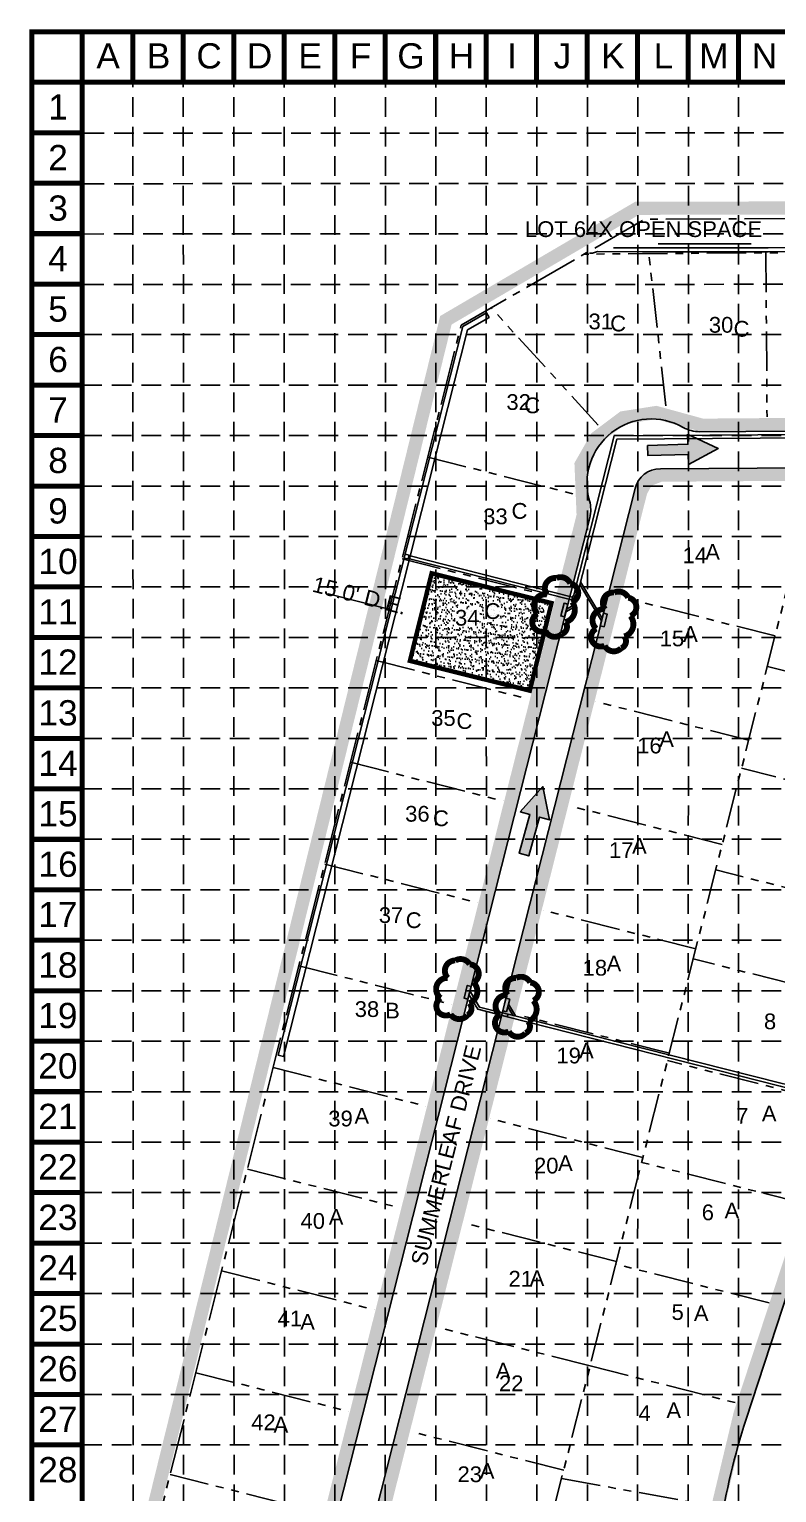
# Model space of a CAD drawing. Header units: inches. Extents: x 2374673 to 2376216, y 6907678 to 6910144.
# Drawn here: x 2374673 to 2375243, y 6909028 to 6910144 of the extents above; entities that cross this region are included whole.
import ezdxf
from ezdxf.enums import TextEntityAlignment as Align

# ---------------------------------------------------------------- set-up
doc = ezdxf.new("R2010")
doc.units = ezdxf.units.IN
doc.header["$LTSCALE"] = 60
doc.header["$MEASUREMENT"] = 0
for name, pattern in [('ACAD_ISO02W100', [15, 12, -3]), ('DASHED', [0.75, 0.5, -0.25]), ('HIDDEN', [0.375, 0.25, -0.125]), ('LEADER_LINE', [2, 1, 1]), ('LONG_SHORT_DASH', [0.9999999999999999, 0.7, -0.1, 0.1, -0.1]), ('LONG_TWO_SHORT', [0.9999999999999999, 0.5, -0.1, 0.1, -0.1, 0.1, -0.1])]:
    doc.linetypes.add(name, pattern=pattern)
for name, color, linetype in [('ARROWS', 252, 'Continuous'), ('BASE', 7, 'Continuous'), ('BOUNDARY', 13, 'Continuous'), ('CONTOURS', 1, 'Continuous'), ('CURB', 5, 'Continuous'), ('Erosion Blanket', 84, 'Continuous'), ('GRADING_PAD-TEXT', 11, 'Continuous'), ('GRID', 254, 'DASHED'), ('Inlet Protection', 5, 'Continuous'), ('LEGEND', 7, 'Continuous'), ('Limits of Disturbance', 1, 'Continuous'), ('LOT__40', 4, 'Continuous'), ('LOT_LINES', 13, 'LONG_TWO_SHORT'), ('SD_INLETS', 5, 'Continuous'), ('SD_PIPE', 1, 'Continuous')]:
    doc.layers.add(name, color=color, linetype=linetype)
doc.styles.get("Standard").update_dxf_attribs({"font": 'ARIAL.TTF'})

# ---------------------------------------------------------------- blocks, each defined once
blk = doc.blocks.new('arrow')
blk.add_lwpolyline([(-67.00679329302966, -25.35842018353742), (-59.3270347441985, -25.41938721699262), (-59.57091179542658, -56.1384215279777), (-51.89114823905948, -56.19938584448118), (-51.64727869913713, -25.48035696739953), (-43.96752265407486, -25.54132400085473), (-55.30425519266737, -2.410587189246144), (-67.00678578172392, -25.35840795725562)], close=True)
at = {"color": 254}
for points in [[(-43.96751955730906, -25.54132267721434), (-67.00679354271597, -25.35841771446121), (-55.30425158724847, -2.410596210431322), (-67.00679354271597, -25.35841771446121)], [(-59.57090883123692, -56.13841801592571), (-51.89115083610795, -56.19938633684342), (-59.32703554756517, -25.41938603537892), (-51.64727755243712, -25.48035435629663)]]:
    blk.add_solid(points, dxfattribs=at)
blk = doc.blocks.new('washout')
at = {"layer": 'BASE'}
h = blk.add_hatch(dxfattribs=at)
h.set_pattern_fill('AR-SAND', color=30, scale=1.29438, style=0)
h.set_pattern_definition([(37.50000000000001, (1095.310110482622, -97.07849999999996), (-0.0815373428699146, 2.494042150135252), [0, -1.9674576, 0, -2.200446, 0, -2.1033675]), (7.499999999999999, (1095.310110482622, -97.07849999999996), (2.29076357176444, 3.652929423912071), [0, -1.0613916, 0, -1.7733006, 0, -0.6795494999999999]), (327.5, (1093.718023082621, -97.07849999999996), (4.0308829430139, 0.007324965717175819), [0, -0.6471899999999999, 0, -2.329884, 0, -3.041793]), (317.5, (1093.718023082621, -97.07849999999996), (3.891070154426286, 1.136045697739593), [0, -0.323595, 0, -1.5273684, 0, -1.747413])])
h.paths.add_polyline_path([(44.3144205259029, 0), (44.3144205259029, 32.35950000000003), (0, 32.35950000000003), (0, 0)])
at = {"layer": 'BASE', "color": 30, "linetype": 'ACAD_ISO02W100', "const_width": 1.617975}
blk.add_lwpolyline([(0, 0), (44.3144205259029, 0), (44.3144205259029, 32.35950000000003), (0, 32.35950000000003)], close=True, dxfattribs=at)

msp = doc.modelspace()

# ---------------------------------------------------------------- linework, layer by layer
at = {"layer": 'BASE', "color": 9}
msp.add_line((2374713.603201682, 6910103.21290342), (2376175.526611683, 6910103.21290342), dxfattribs=at)
at = {"layer": 'BASE', "const_width": 3.847166868422486}
for points in [[(2374713.603201682, 6910141.684572104), (2374675.131532998, 6910141.684572104)], [(2374713.603201682, 6910141.684572104), (2374713.603201682, 6910103.21290342)], [(2374752.074870367, 6910141.684572104), (2374752.074870367, 6910103.21290342)], [(2374790.546539051, 6910141.684572104), (2374790.546539051, 6910103.21290342)], [(2374829.018207735, 6910141.684572104), (2374829.018207735, 6910103.21290342)], [(2374867.489876419, 6910141.684572104), (2374867.489876419, 6910103.21290342)], [(2374905.961545103, 6910141.684572104), (2374905.961545103, 6910103.21290342)], [(2374944.433213788, 6910141.684572104), (2374944.433213788, 6910103.21290342)], [(2374982.904882472, 6910141.684572104), (2374982.904882472, 6910103.21290342)], [(2375021.376551156, 6910141.684572104), (2375021.376551156, 6910103.21290342)], [(2375059.84821984, 6910141.684572104), (2375059.84821984, 6910103.21290342)], [(2375098.319888525, 6910141.684572104), (2375098.319888525, 6910103.21290342)], [(2375136.791557209, 6910141.684572104), (2375136.791557209, 6910103.21290342)], [(2375175.263225893, 6910141.684572104), (2375175.263225893, 6910103.21290342)], [(2375213.734894577, 6910141.684572104), (2375213.734894577, 6910103.21290342)], [(2374713.603201682, 6910103.21290342), (2374675.131532998, 6910103.21290342)], [(2374713.603201682, 6910064.741234737), (2374675.131532998, 6910064.741234737)], [(2374713.603201682, 6910026.269566053), (2374675.131532998, 6910026.269566053)], [(2374713.603201682, 6909987.797897368), (2374675.131532998, 6909987.797897368)], [(2374713.603201682, 6909949.326228684), (2374675.131532998, 6909949.326228684)], [(2374713.603201682, 6909910.85456), (2374675.131532998, 6909910.85456)], [(2374713.603201682, 6909872.382891315), (2374675.131532998, 6909872.382891315)], [(2374713.603201682, 6909833.911222631), (2374675.131532998, 6909833.911222631)], [(2374713.603201682, 6909795.439553947), (2374675.131532998, 6909795.439553947)], [(2374713.603201682, 6909756.967885262), (2374675.131532998, 6909756.967885262)], [(2374713.603201682, 6909718.496216578), (2374675.131532998, 6909718.496216578)], [(2374713.603201682, 6909680.024547894), (2374675.131532998, 6909680.024547894)], [(2374713.603201682, 6909641.55287921), (2374675.131532998, 6909641.55287921)], [(2374713.603201682, 6909603.081210526), (2374675.131532998, 6909603.081210526)], [(2374713.603201682, 6909564.609541842), (2374675.131532998, 6909564.609541842)], [(2374713.603201682, 6909526.137873157), (2374675.131532998, 6909526.137873157)], [(2374713.603201682, 6909487.666204473), (2374675.131532998, 6909487.666204473)], [(2374713.603201682, 6909449.194535789), (2374675.131532998, 6909449.194535789)], [(2374713.603201682, 6909410.722867104), (2374675.131532998, 6909410.722867104)], [(2374713.603201682, 6909372.25119842), (2374675.131532998, 6909372.25119842)], [(2374713.603201682, 6909333.779529736), (2374675.131532998, 6909333.779529736)], [(2374713.603201682, 6909295.307861052), (2374675.131532998, 6909295.307861052)], [(2374713.603201682, 6909256.836192368), (2374675.131532998, 6909256.836192368)], [(2374713.603201682, 6909218.364523684), (2374675.131532998, 6909218.364523684)], [(2374713.603201682, 6909179.892854999), (2374675.131532998, 6909179.892854999)], [(2374713.603201682, 6909141.421186315), (2374675.131532998, 6909141.421186315)], [(2374713.603201682, 6909102.949517631), (2374675.131532998, 6909102.949517631)], [(2374713.603201682, 6909064.477848946), (2374675.131532998, 6909064.477848946)]]:
    msp.add_lwpolyline(points, dxfattribs=at)
for points in [[(2376213.998280367, 6907679.497776315), (2376213.998280367, 6910141.684572104), (2374675.131532998, 6910141.684572104), (2374675.131532998, 6907679.497776315)], [(2376175.526611683, 6907717.969444999), (2376175.526611683, 6910103.21290342), (2374713.603201682, 6910103.21290342), (2374713.603201682, 6907717.969444999)]]:
    msp.add_lwpolyline(points, close=True, dxfattribs=at)
at = {"layer": 'BOUNDARY', "color": 250, "linetype": 'LONG_SHORT_DASH', "flags": 128}
msp.add_lwpolyline([(2375316.2106, 6909999.406900001), (2375481.9536, 6910001.167400001), (2375631.3625, 6910000.9885), (2376062.879, 6910004.0162), (2376169.0143, 6909200.593699999), (2375755.3171, 6909180.656599999), (2375806.3723, 6908882.9153), (2375905.722533775, 6908301.85970189), (2375500.0318, 6908055.7405), (2375186.512956716, 6908394.396940807), (2375107.090558992, 6908202.157291575), (2375041.699432804, 6908030.883430228), (2374759.334223858, 6908266.658636075), (2374818.9996, 6908352.1613), (2374966.8046, 6908673.7732), (2374727.7467, 6908833.7321), (2375002.3856, 6909918.049), (2375142.4075, 6909998.9094), (2375316.2106, 6909999.406900001)], close=True, dxfattribs=at)
at = {"layer": 'CONTOURS', "color": 250, "linetype": 'Continuous', "flags": 128}
for points in [[(2375490.121715936, 6909974.496867989), (2375490.114699691, 6909975.496843374), (2375466.175946683, 6909978.870817593), (2375461.174783578, 6909979.01909494), (2375401.179163014, 6909978.1843769), (2375396.179366469, 6909978.13783668), (2375236.183305136, 6909977.015238022), (2375231.183270632, 6909977.002612715), (2375146.181351104, 6909976.97801564), (2375141.181078815, 6909976.999293899), (2375118.337808816, 6909977.117890737)], [(2375223.300832654, 6909980.000265797), (2375152.518273816, 6909979.979783233)], [(2375469.866278983, 6909974.354747384), (2375469.859262737, 6909975.354722769), (2375466.1969943, 6909975.870889977), (2375461.195830975, 6909976.019167029), (2375401.200210611, 6909975.184449256), (2375396.200414077, 6909975.137909051), (2375236.204352377, 6909974.015309904), (2375231.204317897, 6909974.002684629), (2375146.202398476, 6909973.978087695), (2375140.428531563, 6909974.003382191), (2375106.199991034, 6909974.181088239), (2375102.364916679, 6909972.853116742), (2375101.20923522, 6909972.845769376), (2375100.127108477, 6909972.860530005)]]:
    msp.add_lwpolyline(points, dxfattribs=at)
at = {"layer": 'CURB', "color": 250, "linetype": 'Continuous', "flags": 128}
msp.add_lwpolyline([(2375907.040849143, 6909349.155400082), (2375907.04084973, 6909349.155400109, -0.1322416958744069), (2375919.739036469, 6909346.385059814), (2375919.739037483, 6909346.385059289, 0.3517431399492991), (2375979.883068895, 6909358.495089144), (2375979.883070023, 6909358.495090496, 0.3517431326758563), (2375981.060634537, 6909419.834881593), (2375981.0606339, 6909419.834882418, -0.1322417024432699), (2375976.067713008, 6909431.834451969), (2375931.254458064, 6909771.061620692, -0.1322416995383027), (2375932.960097437, 6909783.946094451), (2375932.960097902, 6909783.946095569, 0.3057708478535474), (2375922.130015464, 6909837.672273421), (2375922.130014634, 6909837.672274239, 0.3401045557971282), (2375862.830229079, 6909844.98707202), (2375862.830228166, 6909844.987071482, -0.1322417079755595), (2375850.304128865, 6909841.520722941), (2375184.116564108, 6909836.84647273, -0.1322416964536703), (2375171.543058749, 6909840.136711392), (2375171.543058543, 6909840.136711509, 0.6722908400930152), (2375100.122037898, 6909784.146671207), (2375100.122038615, 6909784.146668692, -0.132241740093003), (2375100.315576283, 6909771.151262617), (2374893.317474054, 6908953.890705164, -0.1322416996970109)], format="xyb", dxfattribs=at)
msp.add_lwpolyline([(2375165.679864558, 6908773.841207599), (2375165.679864558, 6908773.841207599, -0.01443273699348556), (2375163.270491395, 6908760.434317139), (2375163.270491184, 6908760.434316134, -0.5948774891618012), (2375129.595627358, 6908750.354842885), (2375129.595626632, 6908750.354843607, 0.04830064058006316), (2375090.217977818, 6908782.58624329), (2375090.217977818, 6908782.58624329), (2374921.169835092, 6908895.627980981, -0.3174236008509871), (2374912.899398525, 6908917.163995485), (2375134.87205128, 6909793.546396961, -0.3413280923575126), (2375154.119507998, 6909808.635311643), (2375375.247614678, 6909810.186838799, -0.414213562373095), (2375395.387447295, 6909790.327655982), (2375395.990772453, 6909704.340021816), (2375395.990772453, 6909704.340021814, -0.08099718931969772), (2375371.898673895, 6909549.774109456), (2375371.898673895, 6909549.774109456), (2375219.487384618, 6909084.042365358), (2375219.487384616, 6909084.042365352, 0.04185357609592875), (2375199.685911476, 6909000.455321478), (2375199.685911476, 6909000.455321478), (2375165.67986456, 6908773.841207613)], format="xyb", close=True, dxfattribs=at)
at = {"layer": 'Erosion Blanket', "const_width": 10, "flags": 128}
msp.add_lwpolyline([(2374889.003213586, 6908956.55921872), (2375095.301363797, 6909772.990638279), (2375093.707984373, 6909811.762751818), (2375105.464212764, 6909832.384454214), (2375125.66454328, 6909847.522317014), (2375150.920011563, 6909851.472915894), (2375186.051196988, 6909841.818892691), (2375486.019027964, 6909844.234324673), (2375508.152443162, 6909844.430795218)], dxfattribs=at)
msp.add_lwpolyline([(2374923.147636119, 6908900.942645304), (2374924.866382959, 6908899.008758772), (2374934.709747219, 6908892.827641362), (2374943.833259861, 6908886.634966861), (2375123.901311227, 6908762.715986665), (2375135.204599273, 6908753.258434006), (2375144.146126956, 6908749.055505309), (2375153.629565407, 6908753.098560916), (2375158.692791394, 6908762.9452023), (2375194.61257831, 6909003.442483836), (2375214.893791031, 6909088.259973405), (2375337.195772108, 6909460.745010716), (2375367.203069892, 6909552.294505691), (2375385.332815979, 6909627.348179694), (2375390.933908625, 6909705.058058406), (2375390.323247982, 6909790.2010727), (2375384.734287667, 6909802.268601704), (2375374.009307381, 6909805.256109683), (2375154.143167404, 6909803.695902421), (2375143.85090691, 6909799.664403904), (2375139.272974148, 6909791.281660693), (2374917.991395596, 6908916.080508104), (2374918.743600097, 6908906.632586353)], close=True, dxfattribs=at)
at = {"layer": 'GRADING_PAD-TEXT', "color": 250, "linetype": 'LEADER_LINE', "flags": 128}
msp.add_lwpolyline([(2374948.147858647, 6909701.268460158), (2374901.025456422, 6909713.386614963)], dxfattribs=at)
at = {"layer": 'GRID', "linetype": 'HIDDEN'}
for p, q in [((2374752.42605809, 6907871.861533111), (2374752.217854384, 6910101.767438249)), ((2374791.060924242, 6907871.855458902), (2374790.582588208, 6910101.750113076)), ((2374829.417451289, 6907871.849428454), (2374829.062941225, 6910101.648732219)), ((2374906.21502425, 6907871.83735427), (2374906.052579832, 6910101.886737953)), ((2374944.449614846, 6907871.831342992), (2374944.570229363, 6910101.815236322)), ((2374983.211285724, 6907871.825248847), (2374983.004255348, 6910101.673442128)), ((2375021.819640948, 6907871.819178807), (2375021.426647996, 6910101.706333169)), ((2375059.985483648, 6907871.813178338), (2375059.994116148, 6910101.683143646)), ((2375098.563101468, 6907871.80711313), (2375098.521954769, 6910101.674072003)), ((2375136.796854585, 6907871.801101984), (2375136.873642748, 6910101.669235724)), ((2375175.279397347, 6907871.795051724), (2375175.513815295, 6910101.618259318)), ((2375213.734894577, 6907871.789005715), (2375213.734894577, 6910103.21290342)), ((2374868.094045805, 6907871.843347684), (2374867.484667297, 6910101.589198206)), ((2374715.352948293, 6910064.482732995), (2376174.894515389, 6910064.673042962)), ((2374715.324269654, 6910025.902940325), (2376174.894515389, 6910026.201374278)), ((2374715.107568972, 6909987.548932374), (2376175.526611683, 6909987.797897368)), ((2374715.055337982, 6909949.111933008), (2376175.526611683, 6909949.326228684)), ((2374713.603201682, 6909910.85456), (2376175.526611683, 6909910.85456)), ((2374713.603201682, 6909872.382891315), (2376175.526611683, 6909872.382891315)), ((2374713.603201682, 6909833.911222631), (2376175.526611683, 6909833.911222631)), ((2374713.603201682, 6909795.439553947), (2376175.526611683, 6909795.439553947)), ((2374713.603201682, 6909756.967885262), (2376175.526611683, 6909756.967885262)), ((2374713.603201682, 6909718.496216578), (2376175.526611683, 6909718.496216578)), ((2374713.603201682, 6909680.024547894), (2376175.526611683, 6909680.024547894)), ((2374713.603201682, 6909641.55287921), (2376175.526611683, 6909641.55287921)), ((2374713.603201682, 6909603.081210526), (2376175.526611683, 6909603.081210526)), ((2374713.603201682, 6909564.609541842), (2376175.526611683, 6909564.609541842)), ((2374713.603201682, 6909526.137873157), (2376175.526611683, 6909526.137873157)), ((2374713.603201682, 6909487.666204473), (2376175.526611683, 6909487.666204473)), ((2374713.603201682, 6909449.194535789), (2376175.526611683, 6909449.194535789)), ((2374713.603201682, 6909410.722867104), (2376175.526611683, 6909410.722867104)), ((2374713.603201682, 6909372.25119842), (2376175.526611683, 6909372.25119842)), ((2374713.603201682, 6909333.779529736), (2376175.526611683, 6909333.779529736)), ((2374713.603201682, 6909295.307861052), (2376175.526611683, 6909295.307861052)), ((2374713.603201682, 6909256.836192368), (2376175.526611683, 6909256.836192368)), ((2374713.603201682, 6909218.364523684), (2376175.526611683, 6909218.364523684)), ((2374713.603201682, 6909179.892854999), (2376175.526611683, 6909179.892854999)), ((2374713.603201682, 6909141.421186315), (2376175.526611683, 6909141.421186315)), ((2374713.603201682, 6909102.949517631), (2376175.526611683, 6909102.949517631)), ((2374713.603201682, 6909064.477848946), (2376175.526611683, 6909064.477848946))]:
    msp.add_line(p, q, dxfattribs=at)
at = {"layer": 'Inlet Protection', "color": 5, "const_width": 4.478672339035632}
for points in [[(2375086.841086534, 6909707.117009677, 0.5205670505517462), (2375086.841086534, 6909707.117009677, 0.7651954600696135), (2375085.519503879, 6909721.099313465, 0.4178788784126488), (2375074.963028045, 6909725.303147607, 0.6649002420699669), (2375067.711858329, 6909712.744388804, 0.744833174426672), (2375060.568234164, 6909698.175958557, 0.9756416855879776), (2375066.598336682, 6909685.009858247, 0.5205670505517462), (2375079.186660104, 6909682.788681931, 0.5205670505517462), (2375081.751986514, 6909691.659192969, 0.5402640007904789), (2375086.841086534, 6909707.117009677)], [(2375131.311420514, 6909696.356702545, 0.5205670505517462), (2375131.311420514, 6909696.356702545, 0.7651954600696135), (2375129.637714725, 6909710.301239428, 0.4178788784126488), (2375118.978601404, 6909714.237571066, 0.6649002420699669), (2375112.046387603, 6909701.49997723, 0.744833174426672), (2375105.27235608, 6909686.756062453, 0.9756416855879776), (2375111.632505465, 6909673.74618799, 0.5205670505517462), (2375124.272830615, 6909671.843113923, 0.5205670505517462), (2375126.613684553, 6909680.775485864, 0.5402640007904789), (2375131.311420514, 6909696.356702545)], [(2375011.785048167, 6909417.114580436, 0.5205670505517462), (2375011.785048167, 6909417.114580436, 0.7651954600696135), (2375008.834018528, 6909430.845670124, 0.4178788784126488), (2374997.857641663, 6909433.783450654, 0.6649002420699669), (2374992.128165116, 6909420.461476948, 0.744833174426672), (2374986.74100173, 6909405.156281859, 0.9756416855879776), (2374994.272459608, 6909392.787552096, 0.5205670505517462), (2375007.03434125, 6909392.056875858, 0.5205670505517462), (2375008.542477916, 6909401.166891745, 0.5402640007904789), (2375011.785048167, 6909417.114580436)], [(2375057.294240372, 6909403.135880896, 0.5205670505517462), (2375057.294240372, 6909403.135880896, 0.7651954600696135), (2375055.006937704, 6909416.992996269, 0.4178788784126488), (2375044.184534439, 6909420.455219701, 0.6649002420699669), (2375037.821047675, 6909407.424182861, 0.744833174426672), (2375031.70410713, 6909392.395757646, 0.9756416855879776), (2375038.63205313, 6909379.679158337, 0.5205670505517462), (2375051.344032636, 6909378.335622778, 0.5205670505517462), (2375053.288514995, 6909387.362574313, 0.5402640007904789), (2375057.294240372, 6909403.135880896)]]:
    msp.add_lwpolyline(points, format="xyb", close=True, dxfattribs=at)
at = {"layer": 'Limits of Disturbance', "linetype": 'HIDDEN', "ltscale": 3, "const_width": 10, "flags": 128}
msp.add_lwpolyline([(2375917.522312148, 6908306.419416187), (2375876.018012858, 6908506.290144158), (2375764.627933883, 6909176.839034949), (2376167.489027564, 6909198.624924407), (2376072.298000696, 6910009.388960879), (2375136.297060324, 6910007.116585409), (2374990.698905535, 6909921.795548658), (2374722.351437264, 6908831.265440692), (2374961.439618012, 6908667.073618735), (2374810.13191103, 6908351.937565402), (2374748.375123005, 6908264.985262657), (2375048.839044228, 6908015.204315208), (2375191.425085287, 6908385.265542546), (2375493.491401754, 6908041.15970348)], close=True, dxfattribs=at)
at = {"layer": 'LOT_LINES', "color": 250, "linetype": 'LONG_TWO_SHORT', "flags": 128}
for points in [[(2375399.544191696, 6909974.361350554), (2375096.213411205, 6909972.233055103)], [(2375158.35968638, 6909856.547914404), (2375145.358055071, 6909972.577874451)], [(2375234.548253031, 6909973.203670133), (2375235.425283654, 6909848.2067469)], [(2375106.789682074, 6909841.898729825), (2375025.228317513, 6909931.240302755)], [(2374976.92183482, 6909817.514112471), (2375087.799707369, 6909789.430646325)], [(2375027.862531685, 6908837.515798734), (2375271.252453506, 6909798.45689455)], [(2374957.27946268, 6909739.962986001), (2375073.606152385, 6909710.499427791)], [(2375241.54216518, 6909681.156076145), (2375125.215475476, 6909710.619634355)], [(2374937.63709054, 6909662.411859531), (2375053.963780244, 6909632.948301321)], [(2375378.365485179, 6909621.801534087), (2375235.663335083, 6909657.94554469)], [(2375221.408733737, 6909601.666171514), (2375105.082044032, 6909631.129729724)], [(2374917.994718399, 6909584.860733061), (2375034.321408104, 6909555.397174851)], [(2375358.53277657, 6909544.298616585), (2375216.020962943, 6909580.39441822)], [(2375201.275302293, 6909522.176266883), (2375084.948612589, 6909551.639825094)], [(2374898.352346259, 6909507.309606591), (2375014.679035964, 6909477.846048381)], [(2375333.593148848, 6909468.08919423), (2375196.378590803, 6909502.84329175)], [(2375181.14187085, 6909442.686362253), (2375064.815181145, 6909472.149920463)], [(2375311.770974591, 6909401.405949669), (2375179.191515181, 6909434.986056089)], [(2374878.709974119, 6909429.758480121), (2374995.036663824, 6909400.294921911)], [(2375161.008439406, 6909363.196457622), (2375044.681749702, 6909392.660015832)], [(2375286.831346869, 6909325.196527314), (2375159.549143041, 6909357.43492962)], [(2374859.067601979, 6909352.207353652), (2374975.394291684, 6909322.743795441)], [(2375140.875007963, 6909283.706552991), (2375024.548318258, 6909313.170111201)], [(2375261.891719147, 6909248.987104959), (2375139.906770901, 6909279.88380315)], [(2374839.425229839, 6909274.656227182), (2374955.751919543, 6909245.192668972)], [(2375120.741576519, 6909204.21664836), (2375004.414886815, 6909233.68020657)], [(2375236.952091425, 6909172.777682603), (2375120.264398762, 6909202.33267668)], [(2374819.782857698, 6909197.105100712), (2374936.109547403, 6909167.641542502)], [(2375100.608145076, 6909124.726743729), (2374984.281455372, 6909154.190301939)], [(2375100.608145076, 6909124.726743729), (2375211.994838513, 6909096.514401968)], [(2374800.140485558, 6909119.553974242), (2374916.467175263, 6909090.090416032)], [(2375080.474713632, 6909045.236839098), (2374964.148023928, 6909074.700397308)], [(2374780.498113418, 6909042.002847772), (2374896.824803123, 6909012.539289562)], [(2375078.877179541, 6909038.92952715), (2375191.518489243, 6909018.397802579)]]:
    msp.add_lwpolyline(points, dxfattribs=at)
at = {"layer": 'SD_INLETS', "color": 250, "linetype": 'Continuous', "flags": 128}
for points in [[(2375081.197290476, 6909695.669310139), (2375078.289123233, 6909696.405899094), (2375080.744419751, 6909706.099789903), (2375083.652586993, 6909705.363200948), (2375081.197290476, 6909695.669310139)], [(2375111.248351983, 6909688.057890934), (2375108.34018474, 6909688.794479889), (2375110.795481258, 6909698.488370698), (2375113.7036485, 6909697.751781742), (2375111.248351983, 6909688.057890934)], [(2375007.407694021, 6909404.336558372), (2375004.499526778, 6909405.073147327), (2375006.954823297, 6909414.767038136), (2375009.862990539, 6909414.03044918), (2375007.407694021, 6909404.336558372)], [(2375036.926637055, 6909394.624253046), (2375034.018469812, 6909395.360842001), (2375036.473766331, 6909405.05473281), (2375039.381933573, 6909404.318143854), (2375036.926637055, 6909394.624253046)]]:
    msp.add_lwpolyline(points, close=True, dxfattribs=at)
at = {"layer": 'SD_PIPE', "color": 250, "linetype": 'Continuous', "flags": 128}
for points in [[(2374866.854538443, 6909360.550831376), (2374862.976982119, 6909361.532949982), (2375003.684181449, 6909917.066758867), (2375021.648571386, 6909927.44090574), (2375023.64891867, 6909923.977004653), (2375007.147065312, 6909914.447449181), (2374866.854538443, 6909360.550831376)], [(2374961.887243233, 6909739.827491795), (2374958.97907599, 6909740.564080749), (2374959.715665631, 6909743.472247818), (2374962.623832874, 6909742.735658862), (2374961.887243233, 6909739.827491795)], [(2375090.208531237, 6909706.810116882), (2375086.330975609, 6909707.79223823), (2375087.313094216, 6909711.669794554), (2375091.190649843, 6909710.687673203), (2375090.208531237, 6909706.810116882)]]:
    msp.add_lwpolyline(points, close=True, dxfattribs=at)
for points in [[(2375521.262451872, 6909874.161813439), (2375483.828881546, 6909836.199311844), (2375118.97958361, 6909833.639376779), (2375088.040135896, 6909711.485646801)], [(2375522.029143255, 6909871.378738239), (2375484.881929041, 6909833.706638929), (2375120.928768653, 6909831.15299154), (2375090.463608164, 6909710.871820956)], [(2375086.545813726, 6909708.640452377), (2374961.979318022, 6909740.191017319)], [(2375087.098255442, 6909710.821577809), (2374962.531759739, 6909742.372142753)], [(2375092.839607465, 6909720.252634073), (2375109.307409476, 6909692.613232904)], [(2375093.36045451, 6909722.30901885), (2375109.828256522, 6909694.669617683)], [(2375088.996795234, 6909707.117030316), (2375087.935379192, 6909702.926395441), (2375082.164515213, 6909699.488063155)], [(2375087.542711612, 6909707.485324793), (2375086.633848138, 6909703.896991077), (2375082.685362258, 6909701.544447933)], [(2375038.012426199, 6909392.801874948), (2375016.280145127, 6909398.306289542), (2375008.982573153, 6909410.55442502)], [(2375037.521366896, 6909390.863096786), (2375014.986019222, 6909396.570914396), (2375008.288111408, 6909407.81258253)], [(2375043.797081564, 6909391.465668008), (2375038.414708836, 6909400.499390839)], [(2375037.490675689, 6909390.741923151), (2375038.043117405, 6909392.923048583)], [(2375041.740696786, 6909391.986515054), (2375037.893861792, 6909398.443006061)]]:
    msp.add_lwpolyline(points, dxfattribs=at)
for points in [[(2375458.068023113, 6909269.714285919), (2375278.177490631, 6909328.583685166, 0.01705182360899478), (2375245.505687962, 6909338.055283152), (2375037.490675689, 6909390.741923151)], [(2375458.76781949, 6909271.852693043), (2375278.877287008, 6909330.722092291, 0.01705182360890923), (2375246.058129679, 6909340.236408584), (2375038.043117405, 6909392.923048584)]]:
    msp.add_lwpolyline(points, format="xyb", dxfattribs=at)

# ---------------------------------------------------------------- block references
at = {"layer": 'ARROWS'}
for p, rotation in [((2375202.863769609, 6909768.93726177), 272.2313178124274), ((2375118.654285866, 6909554.136352937), 344.8365100471128)]:
    msp.add_blockref('arrow', p, dxfattribs=dict(at, rotation=rotation))
at = {"layer": 'LEGEND', "xscale": 2.123456159866832, "yscale": 2.123456158093177, "zscale": 2.123456159361601, "rotation": 346.050039126428}
msp.add_blockref('washout', (2374963.290865086, 6909662.199820817), dxfattribs=at)

# ---------------------------------------------------------------- texts
at = {"layer": 'BASE'}
for s, p in [('A', (2374733.305242262, 6910123.341394936)), ('B', (2374771.776910946, 6910123.341394936)), ('C', (2374810.24857963, 6910123.341394936)), ('D', (2374848.720248315, 6910123.341394936)), ('E', (2374887.191916998, 6910123.341394936)), ('F', (2374925.663585683, 6910123.341394936)), ('G', (2374964.135254367, 6910123.341394936)), ('H', (2375002.606923051, 6910123.341394936)), ('I', (2375041.078591736, 6910123.341394936)), ('J', (2375079.550260419, 6910123.341394936)), ('K', (2375118.021929104, 6910123.341394936)), ('L', (2375156.493597788, 6910123.341394936)), ('M', (2375194.965266472, 6910123.341394936)), ('N', (2375233.436935157, 6910123.341394936)), ('1', (2374695.075930342, 6910084.410543449)), ('1', (2374695.121307324, 6910084.24726925)), ('2', (2374695.121307324, 6910045.775622362)), ('3', (2374695.121334174, 6910007.303939061)), ('4', (2374695.121361024, 6909968.832267897)), ('5', (2374695.121361024, 6909930.360608871)), ('6', (2374695.121361024, 6909891.888961983)), ('7', (2374695.121387875, 6909853.417278682)), ('8', (2374695.121414725, 6909814.945607519)), ('9', (2374695.121280474, 6909776.473887805)), ('10', (2374695.121280474, 6909738.002240917)), ('11', (2374695.121307324, 6909699.530557616)), ('12', (2374695.075957192, 6909661.22216065)), ('13', (2374695.121334174, 6909622.587227426)), ('14', (2374695.121334174, 6909584.115580537)), ('15', (2374695.121361024, 6909545.643897236)), ('16', (2374695.121387875, 6909507.172226073)), ('17', (2374694.985713383, 6909468.807680844)), ('18', (2374694.985713383, 6909430.336033956)), ('19', (2374694.985740234, 6909391.864350655)), ('20', (2374694.985767084, 6909353.392679491)), ('21', (2374694.985767084, 6909314.921020465)), ('22', (2374694.985767084, 6909276.449373577)), ('23', (2374694.985793934, 6909237.977690276)), ('24', (2374694.985820785, 6909199.506019113)), ('25', (2374694.985686533, 6909161.034299399)), ('26', (2374694.985686533, 6909122.562652511)), ('27', (2374694.985713384, 6909084.09096921)), ('28', (2374694.985740234, 6909045.619298046))]:
    msp.add_text(s, height=19.23583434211243, dxfattribs=at).set_placement(p, align=Align.MIDDLE_CENTER)
at = {"layer": 'GRADING_PAD-TEXT', "color": 250, "linetype": 'Continuous'}
for s, p in [('C', (2375121.951615008, 6909913.329058428, 100)), ('C', (2375215.995156858, 6909909.295534262, 100)), ('C', (2375056.472290363, 6909850.908064719, 100)), ('C', (2375046.76601766, 6909770.488995928, 100)), ('A', (2375193.941090482, 6909739.219924009, 100)), ('C', (2375026.201020564, 6909694.105457759, 100)), ('A', (2375177.059339616, 6909676.624360492, 100)), ('C', (2375004.789757318, 6909610.291702914, 100)), ('A', (2375158.892023218, 6909596.516928106, 100)), ('C', (2374986.916201094, 6909536.193922177, 100)), ('A', (2375138.150967625, 6909515.140003474, 100)), ('C', (2374966.109203189, 6909458.498302553, 100)), ('A', (2375118.748867108, 6909425.442240652, 100)), ('B', (2374949.995421808, 6909389.593985476, 100)), ('A', (2375097.784363039, 6909359.084170154, 100)), ('A', (2374926.587623903, 6909309.296679704, 100)), ('A', (2375237.063531036, 6909311.135187882, 100)), ('A', (2375081.765876727, 6909273.374830647, 100)), ('A', (2374907.043086932, 6909232.288584927, 100)), ('A', (2375208.612320276, 6909237.124255945, 100)), ('A', (2375060.132967576, 6909185.622732973, 100)), ('A', (2375185.271167431, 6909158.960657442, 100)), ('A', (2374885.278194745, 6909152.294069407, 100)), ('A', (2375034.265461294, 6909115.194167091, 100)), ('A', (2375164.330710832, 6909084.946644936, 100)), ('A', (2374864.983281493, 6909073.954457961, 100)), ('A', (2375022.136689778, 6909038.785138498, 100))]:
    msp.add_text(s, height=12, dxfattribs=at).set_placement(p, align=Align.CENTER)
msp.add_text("15.0' D.E.", height=12, rotation=345.786865234375, dxfattribs=at).set_placement((2374925.011713912, 6909711.946922843), align=Align.MIDDLE_CENTER)
msp.add_text('SUMMERLEAF DRIVE', height=12, rotation=75.786865234375, dxfattribs=at).set_placement((2374975.465053113, 6909200.320745705, -99999))
at = {"layer": 'LOT__40', "color": 250, "linetype": 'Continuous'}
for s, p in [('LOT 64X OPEN SPACE', (2375141.320937003, 6909985.254301461)), ('31', (2375108.718977203, 6909914.906915832)), ('30', (2375200.436563926, 6909912.314292412)), ('32', (2375046.127196426, 6909853.455301746)), ('33', (2375028.461552921, 6909766.316546702)), ('14', (2375180.421058839, 6909736.625999962)), ('34', (2375006.983354075, 6909689.021966131)), ('15', (2375162.979279099, 6909673.280694733)), ('35', (2374988.839825122, 6909612.613169858)), ('16', (2375145.774788172, 6909591.641316066)), ('36', (2374968.960848722, 6909539.596621048)), ('17', (2375124.325747686, 6909511.893217142)), ('37', (2374948.882694509, 6909462.373693323)), ('18', (2375104.246435638, 6909422.243863783)), ('38', (2374930.545605824, 6909390.723077398)), ('8', (2375237.724048831, 6909381.354286554)), ('19', (2375084.276979053, 6909355.314203744)), ('7', (2375216.605105216, 6909309.396188616)), ('39', (2374910.414808702, 6909307.304946901)), ('20', (2375067.166592604, 6909271.430427519)), ('6', (2375190.338259585, 6909235.782406537)), ('40', (2374889.249149307, 6909229.235033912)), ('21', (2375047.73060111, 6909185.200744809)), ('41', (2374871.804195608, 6909154.956262905)), ('5', (2375167.342328112, 6909159.763495145)), ('22', (2375040.456096209, 6909105.460660229)), ('42', (2374851.674467053, 6909075.749321803)), ('4', (2375142.185820884, 6909082.69377552)), ('23', (2375008.902837829, 6909036.148178384))]:
    msp.add_text(s, height=12, dxfattribs=at).set_placement(p, align=Align.CENTER)

doc.saveas('drawing.dxf')
